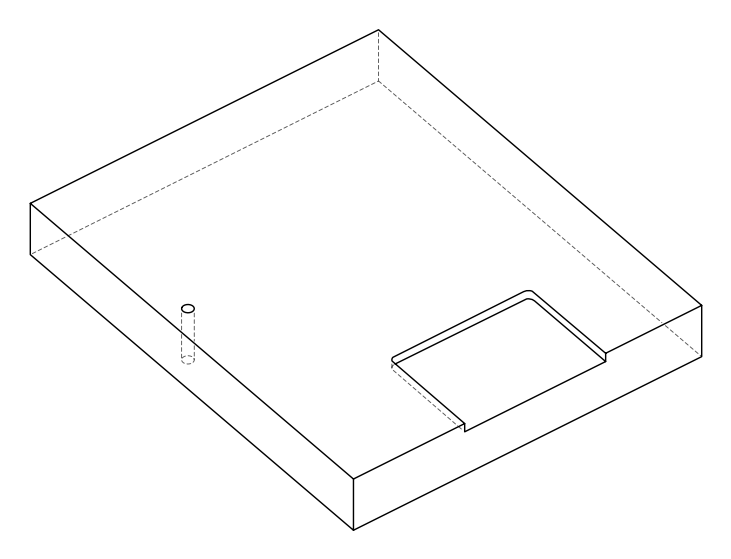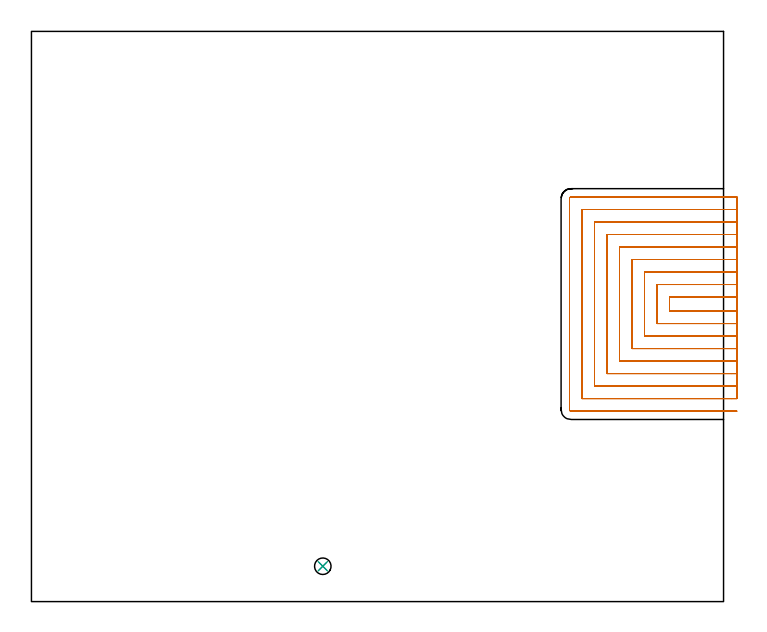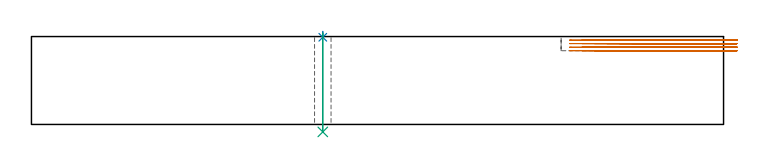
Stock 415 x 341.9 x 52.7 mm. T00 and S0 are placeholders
(PLAN: 3 operations, 2 tool changes, 24.5 min)
(1 MILL_SLOT | SLOT_PARTIAL_RECTANGULAR | UGT0201_101 | Follow Part, ap 2.5, ae 75% | 24.27 min | 114470 mm3)
(2 SPOT_DRILL | STEP1HOLE | NXT0321_9005460120000 | 0.03 min | 6 mm3)
(3 DRILL_THROUGH_HOLE_INTO_CENTER | STEP1HOLE | UGT0301_494 | 0.24 min | 4029 mm3)
(TOOL UGT0201_101 | End Mill 10 mm | D10 FL12 Z2)
(TOOL NXT0321_9005460120000 | NC Spot Drill, 142deg, 12mm, Carbide, Uncoated | D12 PA142 FL30 Z2)
(TOOL UGT0301_494 | Carbide Drill 9.9 mm | D9.9 PA118 FL87 Z2)
(OP 1 MILL_SLOT)
G17 G21 G94 G90
T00 M6
G54
G17 G0 G90 X423. Y182.6 S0 M3
G43 Z62.7 H0
Z50.575
G94 G1 X420. F250.
X382.6 F500.
Y174.2
X420.
X423. F250.
Y190.1
X420.
X375.1 F500.
Y166.7
X420.
X423. F250.
Y197.6
X420.
X367.6 F500.
Y159.2
X420.
X423. F250.
Y205.1
X420.
X360.1 F500.
Y151.7
X420.
X423. F250.
Y212.6
X420.
X352.6 F500.
Y144.2
X420.
X423. F250.
Y220.1
X420.
X345.1 F500.
Y136.7
X420.
X423. F250.
Y227.6
X420.
X337.6 F500.
Y129.2
X420.
X423. F250.
Y235.1
X420.
X330.1 F500.
Y121.7
X420.
X423. F250.
Y242.6
X420.
X323.5 F500.
G3 X322.6 Y241.7 R0.9
G1 Y115.1
G3 X323.5 Y114.2 R0.9
G1 X420.
X423. F250.
G0 Y182.6 Z48.45
G1 X420.
X382.6 F500.
Y174.2
X420.
X423. F250.
Y190.1
X420.
X375.1 F500.
Y166.7
X420.
X423. F250.
Y197.6
X420.
X367.6 F500.
Y159.2
X420.
X423. F250.
Y205.1
X420.
X360.1 F500.
Y151.7
X420.
X423. F250.
Y212.6
X420.
X352.6 F500.
Y144.2
X420.
X423. F250.
Y220.1
X420.
X345.1 F500.
Y136.7
X420.
X423. F250.
Y227.6
X420.
X337.6 F500.
Y129.2
X420.
X423. F250.
Y235.1
X420.
X330.1 F500.
Y121.7
X420.
X423. F250.
Y242.6
X420.
X323.5 F500.
G3 X322.6 Y241.7 R0.9
G1 Y115.1
G3 X323.5 Y114.2 R0.9
G1 X420.
X423. F250.
G0 Y182.6 Z46.325
G1 X420.
X382.6 F500.
Y174.2
X420.
X423. F250.
Y190.1
X420.
X375.1 F500.
Y166.7
X420.
X423. F250.
Y197.6
X420.
X367.6 F500.
Y159.2
X420.
X423. F250.
Y205.1
X420.
X360.1 F500.
Y151.7
X420.
X423. F250.
Y212.6
X420.
X352.6 F500.
Y144.2
X420.
X423. F250.
Y220.1
X420.
X345.1 F500.
Y136.7
X420.
X423. F250.
Y227.6
X420.
X337.6 F500.
Y129.2
X420.
X423. F250.
Y235.1
X420.
X330.1 F500.
Y121.7
X420.
X423. F250.
Y242.6
X420.
X323.5 F500.
G3 X322.6 Y241.7 R0.9
G1 Y115.1
G3 X323.5 Y114.2 R0.9
G1 X420.
X423. F250.
G0 Y182.6 Z44.2
G1 X420.
X382.6 F500.
Y174.2
X420.
X423. F250.
Y190.1
X420.
X375.1 F500.
Y166.7
X420.
X423. F250.
Y197.6
X420.
X367.6 F500.
Y159.2
X420.
X423. F250.
Y205.1
X420.
X360.1 F500.
Y151.7
X420.
X423. F250.
Y212.6
X420.
X352.6 F500.
Y144.2
X420.
X423. F250.
Y220.1
X420.
X345.1 F500.
Y136.7
X420.
X423. F250.
Y227.6
X420.
X337.6 F500.
Y129.2
X420.
X423. F250.
Y235.1
X420.
X330.1 F500.
Y121.7
X420.
X423. F250.
Y242.6
X420.
X323.5 F500.
G3 X322.6 Y241.7 R0.9
G1 Y115.1
G3 X323.5 Y114.2 R0.9
G1 X420.
X423. F250.
G0 Z62.7
M5
M2
(OP 2 SPOT_DRILL)
G17 G21 G94 G90
T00 M6
G54
G17 G0 G90 X174.7 Y21.2 S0 M3
G43 Z62.7 H0
G94 G81 G98 Z52.274 F250. R55.7
G80
M5
M2
(OP 3 DRILL_THROUGH_HOLE_INTO_CENTER)
G17 G21 G94 G90
T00 M6
G54
G17 G0 G90 X174.7 Y21.2 S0 M3
G43 Z62.7 H0
G94 G73 G98 Z-4.474 F250. Q9.529 R54.7
G80
M5
M2
